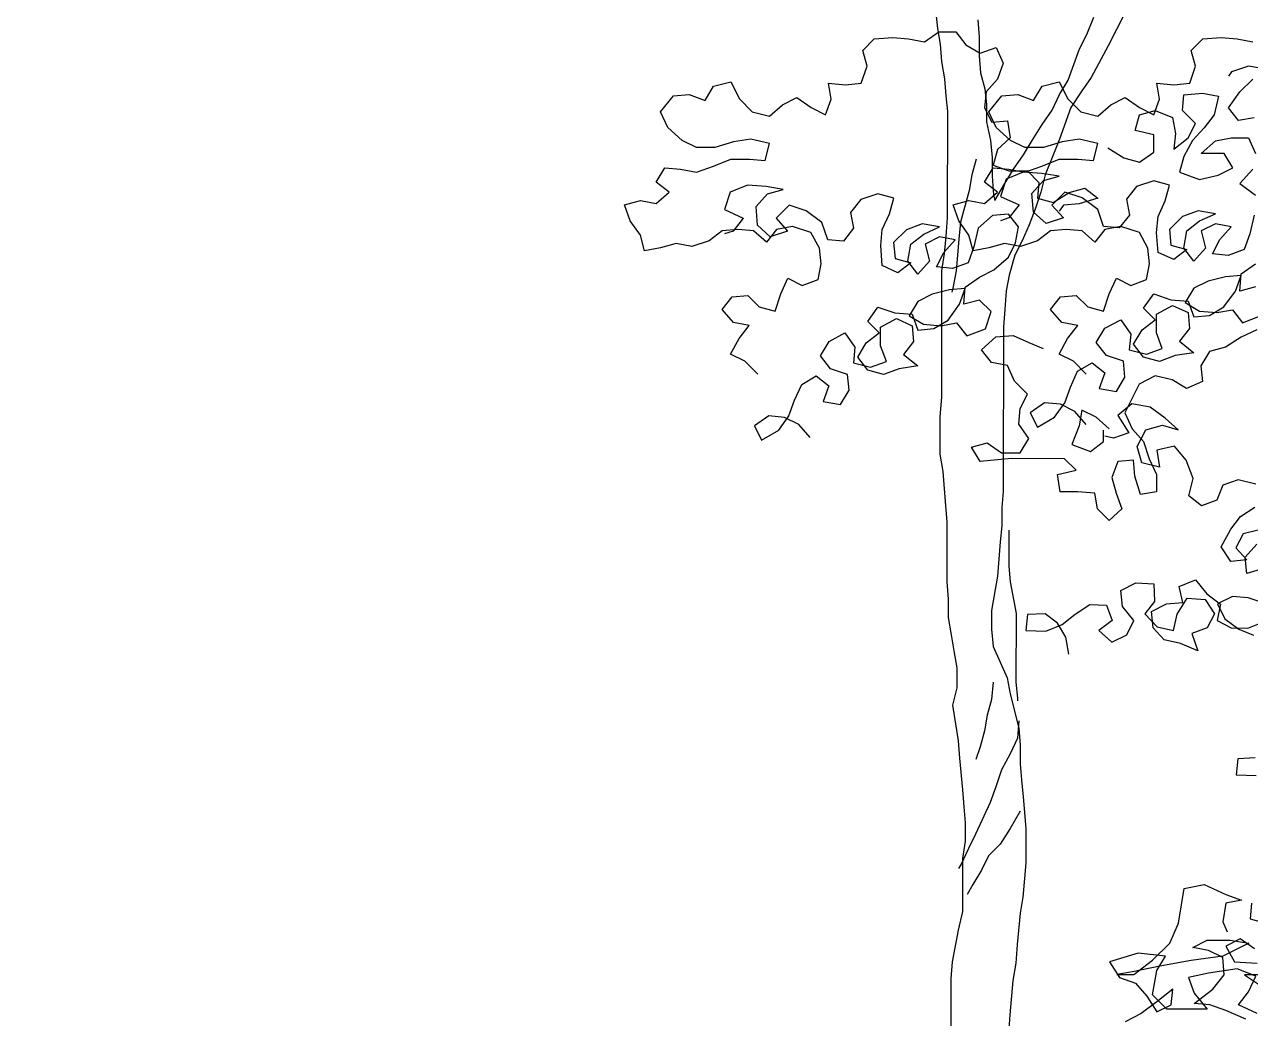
# Model space of a CAD drawing. Header units: inches. Extents: x 350994 to 353538, y 1581369 to 1583842.
# Drawn here: x 351510.395 to 351511.788, y 1583416.4 to 1583417.529 of the extents above; entities that cross this region are included whole.
import ezdxf

# ---------------------------------------------------------------- set-up
doc = ezdxf.new("R2010")
doc.units = ezdxf.units.IN
doc.header["$MEASUREMENT"] = 0
doc.linetypes.add('1', pattern=[0])
doc.layers.add('FOREST', color=96, linetype='Continuous')
doc.layers.add('TREE', color=81, linetype='1')

# ---------------------------------------------------------------- blocks, each defined once
blk = doc.blocks.new('TREE_4')
at = {"color": 94}
for points in [[(-2320, 5744.7), (-2346, 5770.7), (-2374.9, 5785.2), (-2357.5, 5817), (-2337.2, 5843), (-2369, 5848.8), (-2392.1, 5874.9), (-2371.9, 5900.9), (-2340.1, 5903.7), (-2316.9, 5880.6), (-2285.1, 5871.9), (-2273.6, 5906.6), (-2259.1, 5938.4), (-2230.2, 5923.9), (-2198.4, 5935.4), (-2192.5, 5967.2), (-2195.4, 5999), (-2212.7, 6030.8), (-2250.3, 6042.4), (-2282.1, 6036.7), (-2302.4, 6010.7), (-2328.4, 6033.8), (-2360.2, 6036.8), (-2392, 6033.9), (-2418, 6013.7), (-2452.7, 6002.2), (-2484.5, 6008), (-2516.3, 5999.3), (-2548.1, 5993.6), (-2556.8, 6025.4), (-2577, 6054.3), (-2588.5, 6086.1), (-2556.7, 6094.8), (-2524.9, 6089), (-2498.9, 6112.1), (-2524.9, 6132.3), (-2507.5, 6161.2), (-2475.7, 6158.3), (-2443.9, 6152.5), (-2409.2, 6164), (-2374.5, 6178.4), (-2336.9, 6178.4), (-2305.1, 6175.5), (-2296.4, 6210.2), (-2334, 6218.9), (-2368.7, 6213.1), (-2406.3, 6201.6), (-2443.9, 6201.6), (-2472.8, 6216.1), (-2501.7, 6242.2), (-2516.1, 6274), (-2490, 6305.8), (-2458.2, 6308.6), (-2426.4, 6297), (-2409.1, 6325.9), (-2374.4, 6334.6), (-2357, 6299.9), (-2331, 6273.8), (-2296.4, 6265.1), (-2270.3, 6288.2), (-2241.4, 6302.7), (-2212.5, 6282.4), (-2183.6, 6267.9), (-2172, 6299.7), (-2177.7, 6331.5), (-2143.1, 6328.6), (-2111.2, 6331.4), (-2099.7, 6366.1), (-2108.3, 6397.9), (-2085.1, 6421.1), (-2047.6, 6423.9), (-2015.8, 6421), (-1984, 6415.2), (-1955, 6435.4), (-1920.3, 6435.4), (-1900.1, 6409.3), (-1871.2, 6391.9), (-1839.4, 6403.5), (-1825, 6371.7), (-1836.6, 6339.9), (-1859.7, 6313.9), (-1862.6, 6282.1), (-1848.2, 6253.1), (-1816.4, 6256), (-1810.7, 6221.3), (-1836.7, 6198.2), (-1845.4, 6166.4), (-1813.6, 6154.8), (-1776, 6154.8), (-1752.9, 6131.6), (-1755.8, 6099.8), (-1724, 6091.1), (-1692.2, 6111.3), (-1660.4, 6120), (-1634.4, 6099.7), (-1672, 6088.2), (-1703.8, 6085.3), (-1712.5, 6073.8)], [(-1657.6, 5744.7), (-1683.6, 5770.7), (-1712.5, 5785.2), (-1695.1, 5817), (-1674.9, 5843), (-1706.7, 5848.8), (-1729.8, 5874.9), (-1709.5, 5900.9), (-1677.7, 5903.7), (-1654.6, 5880.6), (-1622.8, 5871.9), (-1611.2, 5906.6), (-1596.7, 5938.4), (-1567.8, 5923.9), (-1536, 5935.4), (-1530.2, 5967.2), (-1533.1, 5999), (-1550.4, 6030.8), (-1588, 6042.4), (-1619.8, 6036.7), (-1640, 6010.7), (-1666, 6033.8), (-1697.8, 6036.8), (-1729.6, 6033.9), (-1755.7, 6013.7), (-1790.4, 6002.2), (-1822.2, 6008), (-1854, 5999.3), (-1885.8, 5993.6), (-1894.5, 6025.4), (-1914.7, 6054.3), (-1926.2, 6086.1), (-1894.4, 6094.8), (-1862.6, 6089), (-1836.6, 6112.1), (-1862.6, 6132.3), (-1845.2, 6161.2), (-1813.4, 6158.3), (-1781.6, 6152.5), (-1746.9, 6164), (-1712.2, 6178.4), (-1674.6, 6178.4), (-1642.8, 6175.5), (-1634.1, 6210.2), (-1671.6, 6218.9), (-1706.4, 6213.1), (-1743.9, 6201.6), (-1781.5, 6201.6), (-1810.4, 6216.1), (-1839.3, 6242.2), (-1853.8, 6274), (-1827.7, 6305.8), (-1795.9, 6308.6), (-1764.1, 6297), (-1746.7, 6325.9), (-1712, 6334.6), (-1694.7, 6299.9), (-1668.7, 6273.8), (-1634, 6265.1), (-1608, 6288.2), (-1579.1, 6302.7), (-1550.2, 6282.4), (-1521.3, 6267.9), (-1509.7, 6299.7), (-1515.4, 6331.5), (-1480.7, 6328.6), (-1448.9, 6331.4), (-1437.3, 6366.1), (-1446, 6397.9), (-1422.8, 6421.1), (-1385.2, 6423.9), (-1353.4, 6421), (-1321.6, 6415.2)], [(-1613.8, 6201.5), (-1582.1, 6181.2), (-1550.3, 6172.5), (-1521.3, 6192.7), (-1521.3, 6227.4), (-1558.9, 6236.1), (-1550.2, 6267.9), (-1518.4, 6276.6), (-1483.7, 6262.1), (-1477.9, 6230.3), (-1480.8, 6198.5), (-1451.9, 6221.6), (-1437.4, 6250.5), (-1463.4, 6276.5), (-1460.5, 6308.3), (-1422.9, 6311.2), (-1391.1, 6305.4), (-1399.8, 6267.8), (-1420.1, 6241.8), (-1443.2, 6215.8), (-1460.6, 6184), (-1469.3, 6152.2), (-1428.9, 6137.7), (-1391.3, 6146.4), (-1362.3, 6160.8), (-1379.7, 6189.7), (-1425.9, 6189.8), (-1397, 6215.7), (-1365.2, 6221.5), (-1330.5, 6221.5), (-1316, 6189.7)], [(-1321.9, 6157.9), (-1347.9, 6129), (-1316.1, 6105.8)], [(-1318.9, 6261.9), (-1350.7, 6256.2), (-1370.9, 6282.2), (-1347.7, 6314), (-1321.7, 6340)], [(-1295.7, 6360.2), (-1330.3, 6366), (-1365, 6354.5), (-1370.8, 6345.8)], [(-1657.7, 5643.5), (-1680.8, 5669.6), (-1709.7, 5684), (-1741.5, 5687), (-1770.5, 5666.7), (-1756, 5637.8), (-1721.3, 5658), (-1701, 5686.9), (-1689.5, 5718.7), (-1675, 5750.5), (-1646, 5767.8), (-1620, 5747.6), (-1631.6, 5715.8), (-1596.9, 5710), (-1579.6, 5738.8), (-1582.4, 5770.7), (-1617.1, 5782.3), (-1637.3, 5808.3), (-1620, 5837.2), (-1588.1, 5854.5), (-1567.9, 5825.6), (-1570.8, 5793.8), (-1536.2, 5785.1), (-1504.3, 5796.6), (-1515.9, 5828.4), (-1515.8, 5866), (-1484, 5883.3), (-1452.2, 5868.8), (-1449.4, 5837), (-1469.6, 5811), (-1440.7, 5787.9), (-1478.3, 5782.1), (-1510.1, 5770.6), (-1541.9, 5779.3), (-1562.2, 5805.3), (-1544.8, 5834.2), (-1518.7, 5854.4), (-1541.9, 5877.6), (-1521.6, 5906.5), (-1486.9, 5894.9), (-1452.2, 5892), (-1440.7, 5860.2), (-1408.9, 5863), (-1379.9, 5880.3), (-1356.8, 5912.1), (-1345.2, 5943.9), (-1377, 5941.1), (-1411.7, 5932.4), (-1440.6, 5918), (-1458, 5889.1), (-1429.1, 5871.7), (-1394.4, 5868.8), (-1362.6, 5874.5), (-1342.4, 5848.5), (-1304.8, 5862.9)], [(-1316.3, 5920.8), (-1348.1, 5912.1), (-1345.2, 5946.8), (-1316.3, 5967)], [(-1319.1, 6065.3), (-1327.8, 6027.7), (-1339.4, 5996), (-1371.2, 5984.4), (-1403, 5987.3), (-1388.5, 6016.2), (-1365.3, 6042.2), (-1397.1, 6048.1), (-1426.1, 6033.6), (-1417.4, 5998.9), (-1440.6, 5972.9), (-1460.8, 5999), (-1455, 6033.6), (-1428.9, 6053.9), (-1397.1, 6068.3), (-1431.8, 6074.1), (-1463.6, 6062.6), (-1489.7, 6036.6), (-1486.8, 6004.8), (-1455, 5996.1), (-1481, 5975.8), (-1512.8, 5990.3), (-1515.7, 6030.8), (-1512.8, 6062.6), (-1498.3, 6094.4), (-1489.6, 6126.2), (-1521.4, 6134.9), (-1556.1, 6123.4), (-1576.3, 6097.4), (-1570.6, 6065.6), (-1590.9, 6039.6), (-1622.7, 6042.5), (-1634.2, 6077.2), (-1666, 6100.3), (-1700.7, 6111.9), (-1726.7, 6085.9), (-1703.6, 6059.9), (-1738.3, 6048.4), (-1764.3, 6071.5), (-1767.2, 6109.1), (-1744, 6135.1), (-1712.2, 6143.8), (-1746.9, 6149.6), (-1784.5, 6152.5), (-1819.2, 6138.1), (-1830.8, 6103.4), (-1793.2, 6086), (-1813.5, 6060), (-1830.8, 6054.2)], [(-2214.1, 5617.1), (-2237.2, 5643.1), (-2266.1, 5657.6), (-2297.9, 5660.5), (-2326.8, 5640.3), (-2312.4, 5611.4), (-2277.7, 5631.6), (-2257.4, 5660.5), (-2245.8, 5692.3), (-2231.3, 5724.1), (-2202.4, 5741.4), (-2176.4, 5721.1), (-2188, 5689.3), (-2153.3, 5683.5), (-2135.9, 5712.4), (-2138.8, 5744.2), (-2173.5, 5755.8), (-2193.7, 5781.8), (-2176.3, 5810.7), (-2144.5, 5828.1), (-2124.3, 5799.1), (-2127.2, 5767.3), (-2092.5, 5758.6), (-2060.7, 5770.2), (-2072.2, 5802), (-2072.2, 5839.6), (-2040.4, 5856.9), (-2008.6, 5842.4), (-2005.7, 5810.6), (-2026, 5784.6), (-1997.1, 5761.4), (-2034.7, 5755.7), (-2066.5, 5744.1), (-2098.3, 5752.8), (-2118.5, 5778.9), (-2101.1, 5807.8), (-2075.1, 5828), (-2098.2, 5851.1), (-2077.9, 5880), (-2043.3, 5868.4), (-2008.6, 5865.5), (-1997, 5833.7), (-1965.2, 5836.6), (-1936.3, 5853.9), (-1913.1, 5885.7), (-1901.5, 5917.5), (-1933.4, 5914.6), (-1968.1, 5906), (-1997, 5891.5), (-2014.4, 5862.6), (-1985.5, 5845.3), (-1950.8, 5842.3), (-1919, 5848.1), (-1898.7, 5822.1), (-1861.1, 5836.5), (-1849.5, 5871.2), (-1872.7, 5894.3), (-1904.5, 5885.7), (-1901.5, 5920.4), (-1872.6, 5940.6), (-1843.7, 5955), (-1814.7, 5981), (-1800.3, 6009.9), (-1794.5, 6041.7), (-1814.7, 6067.7), (-1846.5, 6064.9), (-1875.4, 6038.9), (-1884.1, 6001.3), (-1895.7, 5969.5), (-1927.5, 5958), (-1959.3, 5960.9), (-1944.8, 5989.8), (-1921.7, 6015.8), (-1953.5, 6021.6), (-1982.4, 6007.2), (-1973.8, 5972.5), (-1996.9, 5946.5), (-2017.1, 5972.5), (-2011.3, 6007.2), (-1985.3, 6027.4), (-1953.5, 6041.8), (-1988.2, 6047.7), (-2020, 6036.1), (-2046, 6010.1), (-2043.2, 5978.3), (-2011.4, 5969.6), (-2037.4, 5949.4), (-2069.2, 5963.9), (-2072.1, 6004.4), (-2069.1, 6036.2), (-2054.6, 6068), (-2045.9, 6099.8), (-2077.7, 6108.5), (-2112.4, 6096.9), (-2132.7, 6070.9), (-2127, 6039.1), (-2147.2, 6013.1), (-2179, 6016), (-2190.6, 6050.7), (-2222.3, 6073.9), (-2257, 6085.5), (-2283.1, 6059.5), (-2260, 6033.4), (-2294.7, 6021.9), (-2320.7, 6045.1), (-2323.5, 6082.7), (-2300.4, 6108.7), (-2268.6, 6117.3), (-2303.2, 6123.1), (-2340.8, 6126), (-2375.5, 6111.6), (-2387.1, 6076.9), (-2349.6, 6059.6), (-2369.8, 6033.5), (-2387.2, 6027.8)], [(-1313.5, 5834), (-1345.3, 5819.6), (-1377.1, 5799.4), (-1408.9, 5790.7), (-1426.3, 5761.8), (-1423.4, 5730), (-1455.3, 5715.6), (-1484.2, 5733), (-1518.8, 5741.7), (-1550.7, 5724.4), (-1579.6, 5666.6), (-1565.2, 5634.7), (-1542.1, 5608.7), (-1530.6, 5574), (-1516.1, 5542.2), (-1516.2, 5507.5), (-1548, 5501.7), (-1559.5, 5539.3), (-1562.4, 5571.1), (-1594.2, 5568.3), (-1605.8, 5536.5), (-1597.1, 5504.7), (-1585.6, 5472.9), (-1611.6, 5449.7), (-1634.7, 5472.9), (-1640.5, 5504.7), (-1675.2, 5507.6), (-1709.9, 5507.7), (-1715.6, 5542.4), (-1678, 5551), (-1701.2, 5574.2), (-1808.1, 5574.3), (-1871.7, 5568.5), (-1889.1, 5597.5), (-1857.3, 5606.1), (-1828.4, 5585.8), (-1790.8, 5585.8), (-1773.4, 5614.7), (-1793.6, 5643.6), (-1790.7, 5675.4), (-1776.2, 5704.3), (-1802.2, 5730.4), (-1816.6, 5762.2), (-1848.4, 5768), (-1868.6, 5794), (-1839.7, 5820), (-1805, 5822.9), (-1773.2, 5808.4), (-1744.3, 5796.8)], [(-1693, 5180.2), (-1698.6, 5214.5), (-1715.4, 5242.2), (-1740.7, 5261.6), (-1775.9, 5260), (-1779.2, 5227.8), (-1739, 5226.4), (-1706.5, 5240), (-1679.7, 5260.7), (-1650.5, 5279.9), (-1616.8, 5279.1), (-1605.6, 5248.1), (-1632.4, 5227.4), (-1606.1, 5204), (-1576, 5219.1), (-1561.5, 5247.6), (-1584.6, 5275.9), (-1587.8, 5308.7), (-1557.7, 5323.9), (-1521.6, 5321.6), (-1519.9, 5286.3), (-1539.3, 5261), (-1514.6, 5235.1), (-1481.6, 5227.9), (-1474.4, 5260.9), (-1454.3, 5292.7), (-1418.1, 5290.4), (-1399, 5261.2), (-1413.5, 5232.8), (-1444.5, 5221.6), (-1432.4, 5186.6), (-1467.3, 5201.8), (-1500.4, 5209), (-1522.6, 5233.3), (-1525.8, 5266.1), (-1495.7, 5281.3), (-1462.9, 5284.5), (-1470.1, 5316.4), (-1437.6, 5330), (-1414.4, 5301.7), (-1386.6, 5280.7), (-1393.8, 5247.7), (-1365.4, 5233.1), (-1331.7, 5232.4), (-1295.1, 5246.9)], [(-1296.8, 5282.1), (-1330.8, 5293.3), (-1362.9, 5296.6), (-1393, 5281.4), (-1377.9, 5251.3), (-1350.1, 5230.3), (-1320.1, 5218.2)], [(-1300.1, 5352.6), (-1333.6, 5343), (-1336.8, 5375.8), (-1313.4, 5402.1)], [(-1305.3, 5431.1), (-1341.2, 5423), (-1355.7, 5394.6), (-1333.5, 5370.3), (-1366.3, 5367.1), (-1385.4, 5396.3), (-1366.3, 5432), (-1346.8, 5457.4), (-1317.6, 5476.6)], [(-1315.6, 5523.1), (-1351.1, 5531.9), (-1382.1, 5520.7), (-1394.2, 5490.7), (-1425.2, 5479.5), (-1450.5, 5499), (-1441.8, 5534.5), (-1456.3, 5571), (-1479.5, 5599.3), (-1515.4, 5591.2), (-1509.7, 5556.9), (-1545.2, 5565.6), (-1554.9, 5599.1), (-1537.2, 5632.4), (-1503.8, 5642), (-1472.2, 5632.4), (-1498.5, 5655.8), (-1528.7, 5678.3), (-1565.8, 5684.6), (-1594.1, 5661.5), (-1571.6, 5626.7), (-1602.6, 5615.6), (-1620.3, 5619.9)], [(-1611.5, 5634.8), (-1637.5, 5657.9), (-1666.4, 5672.4), (-1672.2, 5640.6), (-1686.7, 5603.1), (-1649.1, 5588.6), (-1623.1, 5608.8), (-1623, 5631.9)], [(-1316.8, 4970.7), (-1352.1, 4969), (-1355.3, 4936.9), (-1315.1, 4935.4)], [(9.5, 896.3), (10, 1900.6), (12.9, 1935.3), (24.6, 1998.9), (33.3, 2036.5), (33.4, 2143.5), (39.2, 2178.2), (39.2, 2215.8), (36.4, 2247.6), (33.5, 2282.3), (27.8, 2345.9), (24.9, 2380.6), (19.2, 2415.3), (13.4, 2452.9), (22.1, 2487.6), (22.2, 2528), (16.4, 2562.7), (10.7, 2594.5), (4.9, 2629.3), (4.9, 2666.8), (2.1, 2701.5), (2.2, 2823), (-0.7, 2854.8), (-6.4, 2924.2), (-12.1, 2958.9), (-12.1, 3034), (-9.1, 3074.5), (-8.9, 3329), (-3.1, 3363.6), (-0.2, 3398.3), (2.8, 3435.9), (3, 3649.9), (0.1, 3681.7), (-2.8, 3716.4), (-8.5, 3751.1), (-11.4, 3785.8), (-17.1, 3817.6), (-20, 3849.4)], [(-1324.1, 4677.9), (-1327.1, 4646.1), (-1295.3, 4637.4)], [(-1318.4, 4585.4), (-1347.3, 4605.7), (-1376.3, 4591.2), (-1358.9, 4559.4), (-1312.7, 4556.5)], [(-1301.1, 4533.3), (-1338.7, 4533.4), (-1304, 4510.2)], [(-1312.8, 4455.3), (-1350.3, 4472.7), (-1330.1, 4498.7), (-1315.6, 4530.5), (-1353.2, 4545), (-1411, 4536.3), (-1451.5, 4527.7), (-1440, 4495.9), (-1414, 4464.1), (-1494.9, 4464.1), (-1523.8, 4493.1), (-1515.1, 4542.2), (-1497.7, 4571.1), (-1552.6, 4576.9), (-1610.5, 4559.6), (-1590.3, 4527.8), (-1558.5, 4516.2), (-1535.4, 4490.2), (-1515.2, 4458.4), (-1486.2, 4472.8), (-1483.3, 4504.6), (-1515.1, 4478.6), (-1547, 4455.5), (-1578.8, 4438.2)], [(-1335.9, 4443.7), (-1376.4, 4461.1), (-1408.2, 4472.7), (-1440, 4475.6), (-1402.4, 4504.5), (-1379.2, 4533.4), (-1382.1, 4568.1), (-1411, 4582.6), (-1442.8, 4588.4), (-1413.8, 4602.8), (-1367.6, 4602.8), (-1330, 4597), (-1382.1, 4571), (-1445.7, 4562.4), (-1509.3, 4550.9), (-1564.2, 4539.4), (-1596, 4533.6), (-1561.4, 4533.6), (-1523.7, 4562.5), (-1489, 4597.1), (-1471.6, 4637.6), (-1460, 4707), (-1419.5, 4715.6), (-1376.2, 4695.3), (-1344.4, 4683.7), (-1376.2, 4678), (-1382, 4640.4), (-1373.3, 4620.1)], [(98.2, 3470.5), (118.5, 3505.2), (135.8, 3534.1), (156.1, 3563), (173.5, 3591.9), (193.8, 3623.7), (214, 3652.6), (228.5, 3684.4), (245.9, 3713.3), (269.1, 3776.9), (283.6, 3805.8), (298, 3840.4)], [(63.8, 3834.9), (66.7, 3800.2), (66.7, 3762.6), (69.5, 3727.9), (78.2, 3696.1), (81, 3664.3), (81, 3629.6), (89.6, 3592), (92.5, 3557.3), (92.5, 3519.7), (95.3, 3482.1), (98.2, 3470.5)], [(376.1, 3880.8), (326.9, 3782.6), (292.1, 3719), (271.9, 3690.1), (251.6, 3658.3), (228.4, 3594.7), (213.9, 3557.2), (199.4, 3522.5), (190.7, 3487.8), (179.1, 3453.1), (167.5, 3421.3), (153.1, 3389.5), (138.6, 3360.6), (127, 3320.2), (121.2, 3288.4), (118.2, 3250.8), (115.3, 3216.1), (115, 2883.6), (112.1, 2851.8), (112.1, 2814.2), (109.1, 2782.4), (103.3, 2713), (91.7, 2643.6), (91.6, 2606), (94.5, 2571.3), (123.3, 2507.7), (129.1, 2475.9), (146.4, 2406.5), (149.2, 2371.8), (149.2, 2334.2), (152.1, 2302.4), (154.9, 2267.7), (160.7, 2204.1), (160.6, 2134.7), (157.7, 2102.9), (154.7, 2065.3), (148.9, 2033.5), (143.1, 1969.9), (140.2, 1932.3), (134.3, 1897.6), (128.5, 1828.2), (125.6, 1790.7)], [(60.7, 3554.4), (52, 3522.6), (46.2, 3490.8), (28.8, 3427.2), (25.8, 3392.5), (20, 3328.9), (14.2, 3297.1), (11.3, 3285.6)], [(126.5, 2805.5), (126.4, 2733.2), (129.3, 2701.4), (140.8, 2637.8), (140.7, 2499), (143.5, 2467.2), (143.5, 2461.4)], [(94.4, 2499.1), (91.5, 2464.4), (82.8, 2432.6), (77, 2400.8), (68.3, 2369), (59.6, 2343)], [(146.4, 2420.9), (143.5, 2386.3), (129, 2354.5), (111.6, 2322.7), (100, 2288), (88.4, 2256.2), (59.4, 2192.6), (45, 2163.7), (30.5, 2131.9), (24.7, 2123.3)], [(149.1, 2238.8), (128.8, 2204.1), (108.6, 2172.3), (85.4, 2149.2), (70.9, 2120.3), (53.6, 2091.4), (42, 2071.2)]]:
    blk.add_lwpolyline(points, dxfattribs=at)

msp = doc.modelspace()

# ---------------------------------------------------------------- hatches: boundary and pattern name
at = {"layer": 'FOREST', "lineweight": 5}
h = msp.add_hatch(dxfattribs=at)
h.set_pattern_fill('ANSI31', color=96, scale=50, style=0)
h.paths.add_polyline_path([(351604.9274, 1583347.98), (351663.0036, 1583522.9504), (351611.8779, 1583545.3594), (351490.2916, 1583598.0852), (351436.5696, 1583404.4646), (351529.745, 1583373.1705)])
h.paths.add_polyline_path([(351517.5086, 1583480.1397), (351575.3657, 1583480.1397), (351575.3657, 1583465.1397), (351517.5086, 1583465.1397)], flags=24)

# ---------------------------------------------------------------- block references
at = {"layer": 'TREE', "lineweight": 5, "xscale": 0.0005632341344607994, "yscale": 0.0005632341490127146, "zscale": 0.0005632341444477617}
for p in [(351511.4422, 1583415.3746), (351512.5349, 1583413.8965)]:
    msp.add_blockref('TREE_4', p, dxfattribs=at)

doc.saveas('drawing.dxf')
